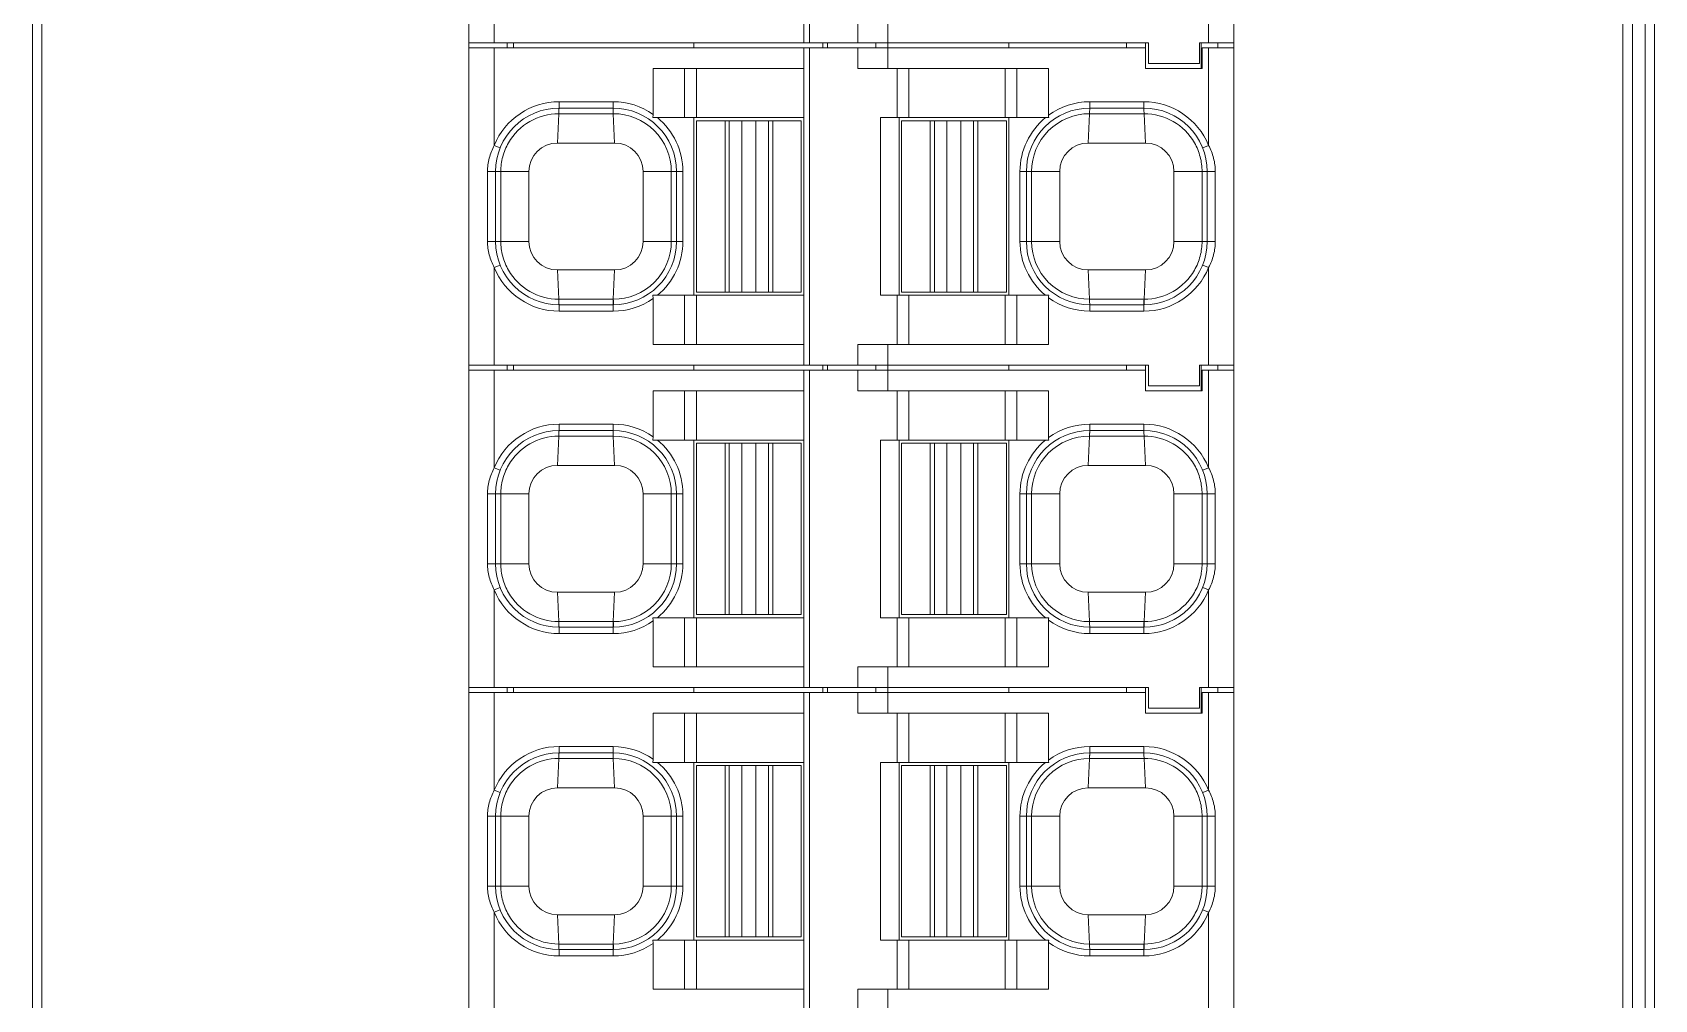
# Model space of a CAD drawing. Header units: millimetres. Extents: x 0 to 1371, y 0 to 812.
# Drawn here: x 114.04 to 139.59, y 671.57 to 686.81 of the extents above; entities that cross this region are included whole.
import ezdxf

# ---------------------------------------------------------------- set-up
doc = ezdxf.new("R2010")
doc.units = ezdxf.units.MM
doc.layers.add('7_ALL_FEATURES', color=7, linetype='Continuous')

msp = doc.modelspace()

# ---------------------------------------------------------------- linework, layer by layer
at = {"layer": '7_ALL_FEATURES', "color": 18, "linetype": 'Continuous', "lineweight": 0, "true_color": 0x000000}
for p, q in [((114.04443, 732.86017), (114.04443, 652.86017)), ((139.24443, 732.86017), (139.24443, 652.86017)), ((139.44443, 732.86017), (139.44443, 652.86017)), ((114.19443, 732.71017), (114.19443, 653.46017)), ((139.09443, 732.71017), (139.09443, 653.46017)), ((139.59443, 732.71017), (139.59443, 653.46017)), ((120.91943, 665.75017), (120.91943, 712.55017)), ((132.96943, 665.75017), (132.96943, 712.55017)), ((126.19443, 686.65017), (126.19443, 691.65017)), ((126.28489, 686.65017), (126.28489, 691.65017)), ((121.31943, 686.65017), (121.31943, 688.18834)), ((132.56943, 686.65017), (132.56943, 688.18834)), ((127.0453, 686.97517), (127.0453, 686.65017)), ((127.51514, 686.24517), (127.51514, 686.97517)), ((120.91943, 686.65017), (131.62443, 686.65017)), ((131.57443, 686.57017), (120.91943, 686.57017)), ((121.31943, 685.03199), (121.31943, 686.57017)), ((121.51943, 686.57017), (121.51943, 686.65017)), ((121.61943, 686.57017), (121.61943, 686.65017)), ((124.46443, 686.57017), (124.46443, 686.65017)), ((126.19443, 681.57017), (126.19443, 686.57017)), ((126.28489, 681.57017), (126.28489, 686.57017)), ((126.49443, 686.57017), (126.49443, 686.65017)), ((126.56679, 686.57017), (126.56679, 686.65017)), ((127.0453, 686.24517), (127.0453, 686.57017)), ((127.32721, 686.57017), (127.32721, 686.65017)), ((129.42443, 686.57017), (129.42443, 686.65017)), ((131.27443, 686.65017), (131.27443, 686.57017)), ((131.57443, 686.24517), (131.57443, 686.65017)), ((131.62443, 686.32517), (131.62443, 686.65017)), ((132.42443, 686.65017), (132.96943, 686.65017)), ((132.42443, 686.32517), (132.42443, 686.65017)), ((132.45443, 686.65017), (132.45443, 686.24517)), ((132.96943, 686.57017), (132.46943, 686.57017)), ((132.46943, 686.24517), (132.46943, 686.57017)), ((132.56942, 685.03201), (132.56942, 686.57017)), ((132.71423, 686.57017), (132.71423, 686.65017)), ((131.62443, 686.32517), (132.42443, 686.32517)), ((126.19443, 686.24517), (123.81943, 686.24517)), ((123.81944, 685.52179), (123.81943, 686.24517)), ((124.31748, 685.47017), (124.31748, 686.24517)), ((124.50542, 685.47017), (124.50542, 686.24517)), ((127.0453, 686.24517), (130.04943, 686.24517)), ((127.6631, 685.47017), (127.6631, 686.24517)), ((127.85104, 685.47017), (127.85104, 686.24517)), ((129.36343, 685.47017), (129.36343, 686.24517)), ((129.55137, 685.47017), (129.55137, 686.24517)), ((130.04937, 685.50757), (130.04937, 686.24517)), ((131.57443, 686.24517), (132.46943, 686.24517)), ((122.33543, 685.53218), (122.31443, 685.07017)), ((122.33543, 685.53218), (123.19343, 685.53218)), ((123.18943, 685.72017), (122.33943, 685.72017)), ((122.33943, 685.62017), (122.33943, 685.72017)), ((123.18943, 685.62017), (122.33943, 685.62017)), ((123.18943, 685.62017), (123.18943, 685.72017)), ((123.19343, 685.53218), (123.21443, 685.07017)), ((130.69543, 685.53218), (130.67443, 685.07017)), ((130.69543, 685.53218), (131.55343, 685.53218)), ((131.54943, 685.72017), (130.69943, 685.72017)), ((130.69943, 685.62017), (130.69943, 685.72017)), ((131.54943, 685.62017), (130.69943, 685.62017)), ((131.54943, 685.62017), (131.54943, 685.72017)), ((131.55343, 685.53218), (131.57443, 685.07017)), ((123.81568, 685.47017), (126.19443, 685.47017)), ((124.46443, 685.47022), (124.46443, 682.67011)), ((124.50443, 685.42017), (126.15443, 685.42017)), ((124.50443, 682.72017), (124.50443, 685.42017)), ((124.95357, 682.72017), (124.95357, 685.42017)), ((125.02024, 682.72017), (125.02024, 685.42017)), ((125.21948, 682.72017), (125.21948, 685.42017)), ((125.43937, 682.72017), (125.43937, 685.42017)), ((125.63861, 682.72017), (125.63861, 685.42017)), ((125.70528, 682.72017), (125.70528, 685.42017)), ((126.15443, 682.72017), (126.15443, 685.42017)), ((127.40347, 685.47017), (130.05122, 685.47017)), ((127.40347, 682.67017), (127.40347, 685.47017)), ((127.69443, 682.67017), (127.69443, 685.47017)), ((129.38443, 685.42017), (127.73443, 685.42017)), ((127.73443, 685.42017), (127.73443, 682.72017)), ((128.18357, 685.42017), (128.18357, 682.72017)), ((128.25024, 685.42017), (128.25024, 682.72017)), ((128.44948, 685.42017), (128.44948, 682.72017)), ((128.66937, 685.42017), (128.66937, 682.72017)), ((128.86861, 685.42017), (128.86861, 682.72017)), ((128.93528, 685.42017), (128.93528, 682.72017)), ((129.38443, 685.42017), (129.38443, 682.72017)), ((129.42443, 685.47017), (129.42443, 682.67017)), ((121.41215, 684.99456), (121.31943, 685.03199)), ((122.31443, 685.07017), (123.21443, 685.07017)), ((130.67443, 685.07017), (131.57443, 685.07017)), ((132.4767, 684.99456), (132.56943, 685.03199)), ((121.86443, 684.62017), (121.21276, 684.62017)), ((121.21276, 684.62017), (121.21276, 683.52017)), ((121.33943, 684.62017), (121.33943, 683.52017)), ((121.4214, 683.52017), (121.4214, 684.62017)), ((121.86443, 683.52017), (121.86443, 684.62017)), ((123.66443, 684.62017), (124.28943, 684.62017)), ((123.66443, 684.62017), (123.66443, 683.52017)), ((124.10745, 684.62017), (124.10745, 683.52017)), ((124.18943, 683.52017), (124.18943, 684.62017)), ((124.28943, 683.52017), (124.28943, 684.62017)), ((129.59943, 684.62017), (130.22443, 684.62017)), ((129.59943, 684.62017), (129.59943, 683.52017)), ((129.69943, 684.62017), (129.69943, 683.52017)), ((129.7814, 683.52017), (129.7814, 684.62017)), ((130.22443, 683.52017), (130.22443, 684.62017)), ((132.02443, 684.62017), (132.67609, 684.62017)), ((132.02443, 684.62017), (132.02443, 683.52017)), ((132.46745, 684.62017), (132.46745, 683.52017)), ((132.54943, 684.62017), (132.54943, 683.52017)), ((132.67609, 683.52017), (132.67609, 684.62017)), ((121.21276, 683.52017), (121.86443, 683.52017)), ((123.66443, 683.52017), (124.28943, 683.52017)), ((129.59943, 683.52017), (130.22443, 683.52017)), ((132.02443, 683.52017), (132.67609, 683.52017)), ((121.41215, 683.14578), (121.31943, 683.10834)), ((121.31943, 681.57017), (121.31943, 683.10834)), ((123.21443, 683.07017), (122.31443, 683.07017)), ((122.33543, 682.60816), (122.31443, 683.07017)), ((123.19303, 682.60816), (123.21443, 683.07017)), ((131.57443, 683.07017), (130.67443, 683.07017)), ((130.69543, 682.60816), (130.67443, 683.07017)), ((131.55303, 682.60816), (131.57443, 683.07017)), ((132.4767, 683.14578), (132.56943, 683.10834)), ((132.56943, 681.57017), (132.56943, 683.10834)), ((124.50443, 682.72017), (126.15443, 682.72017)), ((129.38443, 682.72017), (127.73443, 682.72017)), ((123.19303, 682.60816), (122.33543, 682.60816)), ((122.33943, 682.52017), (123.18943, 682.52017)), ((122.33943, 682.52017), (122.33943, 682.42017)), ((123.18943, 682.52017), (123.18943, 682.42017)), ((123.81568, 682.67017), (126.19443, 682.67017)), ((123.8195, 682.61847), (123.8195, 681.89517)), ((124.31748, 681.89517), (124.31748, 682.67017)), ((124.50542, 681.89517), (124.50542, 682.67017)), ((130.05122, 682.67017), (127.40347, 682.67017)), ((127.6631, 681.89517), (127.6631, 682.67017)), ((127.85104, 681.89517), (127.85104, 682.67017)), ((129.36343, 681.89517), (129.36343, 682.67017)), ((129.55137, 681.89517), (129.55137, 682.67017)), ((130.04942, 682.63285), (130.04942, 681.89517)), ((131.55303, 682.60816), (130.69543, 682.60816)), ((130.69943, 682.52017), (131.54943, 682.52017)), ((130.69943, 682.52017), (130.69943, 682.42017)), ((131.54943, 682.52017), (131.54943, 682.42017)), ((131.5573, 682.52031), (131.55743, 682.52021)), ((122.33943, 682.42017), (123.18943, 682.42017)), ((130.69943, 682.42017), (131.54943, 682.42017)), ((126.19443, 681.89517), (123.81943, 681.89517)), ((130.04942, 681.89517), (127.0453, 681.89517)), ((127.0453, 681.89517), (127.0453, 681.57017)), ((127.51514, 681.16517), (127.51514, 681.89517)), ((120.91943, 681.57017), (131.62443, 681.57017)), ((131.57443, 681.49017), (120.91943, 681.49017)), ((121.31943, 679.95199), (121.31943, 681.49017)), ((121.51943, 681.49017), (121.51943, 681.57017)), ((121.61943, 681.49017), (121.61943, 681.57017)), ((124.46443, 681.49017), (124.46443, 681.57017)), ((126.19443, 676.49017), (126.19443, 681.49017)), ((126.28489, 676.49017), (126.28489, 681.49017)), ((126.49443, 681.49017), (126.49443, 681.57017)), ((126.56679, 681.49017), (126.56679, 681.57017)), ((127.0453, 681.16517), (127.0453, 681.49017)), ((127.32721, 681.49017), (127.32721, 681.57017)), ((129.42443, 681.49017), (129.42443, 681.57017)), ((131.27443, 681.57017), (131.27443, 681.49017)), ((131.57443, 681.16517), (131.57443, 681.57017)), ((131.62443, 681.24517), (131.62443, 681.57017)), ((132.42443, 681.57017), (132.96943, 681.57017)), ((132.42443, 681.24517), (132.42443, 681.57017)), ((132.45443, 681.57017), (132.45443, 681.16517)), ((132.96943, 681.49017), (132.46943, 681.49017)), ((132.46943, 681.16517), (132.46943, 681.49017)), ((132.56942, 679.95201), (132.56942, 681.49017)), ((132.71423, 681.49017), (132.71423, 681.57017)), ((126.19443, 681.16517), (123.81943, 681.16517)), ((123.81944, 680.44179), (123.81943, 681.16517)), ((124.31748, 680.39017), (124.31748, 681.16517)), ((124.50542, 680.39017), (124.50542, 681.16517)), ((127.0453, 681.16517), (130.04943, 681.16517)), ((127.6631, 680.39017), (127.6631, 681.16517)), ((127.85104, 680.39017), (127.85104, 681.16517)), ((129.36343, 680.39017), (129.36343, 681.16517)), ((129.55137, 680.39017), (129.55137, 681.16517)), ((130.04937, 680.42757), (130.04937, 681.16517)), ((131.57443, 681.16517), (132.46943, 681.16517)), ((131.62443, 681.24517), (132.42443, 681.24517)), ((122.33543, 680.45218), (122.31443, 679.99017)), ((122.33543, 680.45218), (123.19343, 680.45218)), ((123.18943, 680.64017), (122.33943, 680.64017)), ((122.33943, 680.54017), (122.33943, 680.64017)), ((123.18943, 680.54017), (122.33943, 680.54017)), ((123.18943, 680.54017), (123.18943, 680.64017)), ((123.19343, 680.45218), (123.21443, 679.99017)), ((130.69543, 680.45218), (130.67443, 679.99017)), ((130.69543, 680.45218), (131.55343, 680.45218)), ((131.54943, 680.64017), (130.69943, 680.64017)), ((130.69943, 680.54017), (130.69943, 680.64017)), ((131.54943, 680.54017), (130.69943, 680.54017)), ((131.54943, 680.54017), (131.54943, 680.64017)), ((131.55343, 680.45218), (131.57443, 679.99017)), ((123.81568, 680.39017), (126.19443, 680.39017)), ((124.46443, 680.39022), (124.46443, 677.59011)), ((124.50443, 680.34017), (126.15443, 680.34017)), ((124.50443, 677.64017), (124.50443, 680.34017)), ((124.95357, 677.64017), (124.95357, 680.34017)), ((125.02024, 677.64017), (125.02024, 680.34017)), ((125.21948, 677.64017), (125.21948, 680.34017)), ((125.43937, 677.64017), (125.43937, 680.34017)), ((125.63861, 677.64017), (125.63861, 680.34017)), ((125.70528, 677.64017), (125.70528, 680.34017)), ((126.15443, 677.64017), (126.15443, 680.34017)), ((127.40347, 680.39017), (130.05122, 680.39017)), ((127.40347, 677.59017), (127.40347, 680.39017)), ((127.69443, 677.59017), (127.69443, 680.39017)), ((129.38443, 680.34017), (127.73443, 680.34017)), ((127.73443, 680.34017), (127.73443, 677.64017)), ((128.18357, 680.34017), (128.18357, 677.64017)), ((128.25024, 680.34017), (128.25024, 677.64017)), ((128.44948, 680.34017), (128.44948, 677.64017)), ((128.66937, 680.34017), (128.66937, 677.64017)), ((128.86861, 680.34017), (128.86861, 677.64017)), ((128.93528, 680.34017), (128.93528, 677.64017)), ((129.38443, 680.34017), (129.38443, 677.64017)), ((129.42443, 680.39017), (129.42443, 677.59017)), ((121.41215, 679.91456), (121.31943, 679.95199)), ((122.31443, 679.99017), (123.21443, 679.99017)), ((130.67443, 679.99017), (131.57443, 679.99017)), ((132.4767, 679.91456), (132.56943, 679.95199)), ((121.21276, 679.54017), (121.86443, 679.54017)), ((121.21276, 679.54017), (121.21276, 678.44017)), ((121.33943, 679.54017), (121.33943, 678.44017)), ((121.4214, 678.44017), (121.4214, 679.54017)), ((121.86443, 678.44017), (121.86443, 679.54017)), ((123.66443, 679.54017), (124.28943, 679.54017)), ((123.66443, 679.54017), (123.66443, 678.44017)), ((124.10745, 679.54017), (124.10745, 678.44017)), ((124.18943, 678.44017), (124.18943, 679.54017)), ((124.28943, 678.44017), (124.28943, 679.54017)), ((129.59943, 679.54017), (130.22443, 679.54017)), ((129.59943, 679.54017), (129.59943, 678.44017)), ((129.69943, 679.54017), (129.69943, 678.44017)), ((129.7814, 678.44017), (129.7814, 679.54017)), ((130.22443, 678.44017), (130.22443, 679.54017)), ((132.02443, 679.54017), (132.67609, 679.54017)), ((132.02443, 679.54017), (132.02443, 678.44017)), ((132.46745, 679.54017), (132.46745, 678.44017)), ((132.54943, 679.54017), (132.54943, 678.44017)), ((132.67609, 678.44017), (132.67609, 679.54017)), ((121.21276, 678.44017), (121.86443, 678.44017)), ((123.66443, 678.44017), (124.28943, 678.44017)), ((129.59943, 678.44017), (130.22443, 678.44017)), ((132.02443, 678.44017), (132.67609, 678.44017)), ((121.41215, 678.06578), (121.31943, 678.02834)), ((121.31943, 676.49017), (121.31943, 678.02834)), ((123.21443, 677.99017), (122.31443, 677.99017)), ((122.33543, 677.52816), (122.31443, 677.99017)), ((123.19303, 677.52816), (123.21443, 677.99017)), ((131.57443, 677.99017), (130.67443, 677.99017)), ((130.69543, 677.52816), (130.67443, 677.99017)), ((131.55303, 677.52816), (131.57443, 677.99017)), ((132.4767, 678.06578), (132.56943, 678.02834)), ((132.56943, 676.49017), (132.56943, 678.02834)), ((123.81568, 677.59017), (126.19443, 677.59017)), ((124.31748, 676.81517), (124.31748, 677.59017)), ((124.50443, 677.64017), (126.15443, 677.64017)), ((124.50542, 676.81517), (124.50542, 677.59017)), ((130.05122, 677.59017), (127.40347, 677.59017)), ((127.6631, 676.81517), (127.6631, 677.59017)), ((129.38443, 677.64017), (127.73443, 677.64017)), ((127.85104, 676.81517), (127.85104, 677.59017)), ((129.36343, 676.81517), (129.36343, 677.59017)), ((129.55137, 676.81517), (129.55137, 677.59017)), ((123.19303, 677.52816), (122.33543, 677.52816)), ((122.33943, 677.44017), (123.18943, 677.44017)), ((122.33943, 677.44017), (122.33943, 677.34017)), ((122.33943, 677.34017), (123.18943, 677.34017)), ((123.18943, 677.44017), (123.18943, 677.34017)), ((123.8195, 677.53847), (123.8195, 676.81517)), ((130.04942, 677.55285), (130.04942, 676.81517)), ((131.55303, 677.52816), (130.69543, 677.52816)), ((130.69943, 677.44017), (131.54943, 677.44017)), ((130.69943, 677.44017), (130.69943, 677.34017)), ((130.69943, 677.34017), (131.54943, 677.34017)), ((131.54943, 677.44017), (131.54943, 677.34017)), ((131.5573, 677.44031), (131.55743, 677.44021)), ((126.19443, 676.81517), (123.81943, 676.81517)), ((130.04942, 676.81517), (127.0453, 676.81517)), ((127.0453, 676.81517), (127.0453, 676.49017)), ((127.51514, 676.08517), (127.51514, 676.81517)), ((120.91943, 676.49017), (131.62443, 676.49017)), ((131.57443, 676.41017), (120.91943, 676.41017)), ((121.31943, 674.87199), (121.31943, 676.41017)), ((121.51943, 676.41017), (121.51943, 676.49017)), ((121.61943, 676.41017), (121.61943, 676.49017)), ((124.46443, 676.41017), (124.46443, 676.49017)), ((126.19443, 671.41017), (126.19443, 676.41017)), ((126.28489, 671.41017), (126.28489, 676.41017)), ((126.49443, 676.41017), (126.49443, 676.49017)), ((126.56679, 676.41017), (126.56679, 676.49017)), ((127.0453, 676.08517), (127.0453, 676.41017)), ((127.32721, 676.41017), (127.32721, 676.49017)), ((129.42443, 676.41017), (129.42443, 676.49017)), ((131.27443, 676.49017), (131.27443, 676.41017)), ((131.57443, 676.08517), (131.57443, 676.49017)), ((131.62443, 676.16517), (131.62443, 676.49017)), ((132.42443, 676.49017), (132.96943, 676.49017)), ((132.42443, 676.16517), (132.42443, 676.49017)), ((132.45443, 676.49017), (132.45443, 676.08517)), ((132.96943, 676.41017), (132.46943, 676.41017)), ((132.46943, 676.08517), (132.46943, 676.41017)), ((132.56942, 674.87201), (132.56942, 676.41017)), ((132.71423, 676.41017), (132.71423, 676.49017)), ((126.19443, 676.08517), (123.81943, 676.08517)), ((123.81944, 675.36179), (123.81943, 676.08517)), ((124.31748, 675.31017), (124.31748, 676.08517)), ((124.50542, 675.31017), (124.50542, 676.08517)), ((127.0453, 676.08517), (130.04943, 676.08517)), ((127.6631, 675.31017), (127.6631, 676.08517)), ((127.85104, 675.31017), (127.85104, 676.08517)), ((129.36343, 675.31017), (129.36343, 676.08517)), ((129.55137, 675.31017), (129.55137, 676.08517)), ((130.04937, 675.34757), (130.04937, 676.08517)), ((131.57443, 676.08517), (132.46943, 676.08517)), ((131.62443, 676.16517), (132.42443, 676.16517)), ((123.18943, 675.56017), (122.33943, 675.56017)), ((122.33943, 675.46017), (122.33943, 675.56017)), ((123.18943, 675.46017), (123.18943, 675.56017)), ((131.54943, 675.56017), (130.69943, 675.56017)), ((130.69943, 675.46017), (130.69943, 675.56017)), ((131.54943, 675.46017), (131.54943, 675.56017)), ((122.33543, 675.37218), (122.31443, 674.91017)), ((122.33543, 675.37218), (123.19343, 675.37218)), ((123.18943, 675.46017), (122.33943, 675.46017)), ((123.19343, 675.37218), (123.21443, 674.91017)), ((123.81568, 675.31017), (126.19443, 675.31017)), ((124.46443, 675.31022), (124.46443, 672.51011)), ((127.40347, 675.31017), (130.05122, 675.31017)), ((127.40347, 672.51017), (127.40347, 675.31017)), ((127.69443, 672.51017), (127.69443, 675.31017)), ((129.42443, 675.31017), (129.42443, 672.51017)), ((130.69543, 675.37218), (130.67443, 674.91017)), ((130.69543, 675.37218), (131.55343, 675.37218)), ((131.54943, 675.46017), (130.69943, 675.46017)), ((131.55343, 675.37218), (131.57443, 674.91017)), ((124.50443, 675.26017), (126.15443, 675.26017)), ((124.50443, 672.56017), (124.50443, 675.26017)), ((124.95357, 672.56017), (124.95357, 675.26017)), ((125.02024, 672.56017), (125.02024, 675.26017)), ((125.21948, 672.56017), (125.21948, 675.26017)), ((125.43937, 672.56017), (125.43937, 675.26017)), ((125.63861, 672.56017), (125.63861, 675.26017)), ((125.70528, 672.56017), (125.70528, 675.26017)), ((126.15443, 672.56017), (126.15443, 675.26017)), ((129.38443, 675.26017), (127.73443, 675.26017)), ((127.73443, 675.26017), (127.73443, 672.56017)), ((128.18357, 675.26017), (128.18357, 672.56017)), ((128.25024, 675.26017), (128.25024, 672.56017)), ((128.44948, 675.26017), (128.44948, 672.56017)), ((128.66937, 675.26017), (128.66937, 672.56017)), ((128.86861, 675.26017), (128.86861, 672.56017)), ((128.93528, 675.26017), (128.93528, 672.56017)), ((129.38443, 675.26017), (129.38443, 672.56017)), ((121.41215, 674.83456), (121.31943, 674.87199)), ((122.31443, 674.91017), (123.21443, 674.91017)), ((130.67443, 674.91017), (131.57443, 674.91017)), ((132.4767, 674.83456), (132.56943, 674.87199)), ((121.21276, 674.46017), (121.86443, 674.46017)), ((121.21276, 674.46017), (121.21276, 673.36017)), ((121.33943, 674.46017), (121.33943, 673.36017)), ((121.4214, 673.36017), (121.4214, 674.46017)), ((121.86443, 673.36017), (121.86443, 674.46017)), ((123.66443, 674.46017), (124.28943, 674.46017)), ((123.66443, 674.46017), (123.66443, 673.36017)), ((124.10745, 674.46017), (124.10745, 673.36017)), ((124.18943, 673.36017), (124.18943, 674.46017)), ((124.28943, 673.36017), (124.28943, 674.46017)), ((129.59943, 674.46017), (130.22443, 674.46017)), ((129.59943, 674.46017), (129.59943, 673.36017)), ((129.69943, 674.46017), (129.69943, 673.36017)), ((129.7814, 673.36017), (129.7814, 674.46017)), ((130.22443, 673.36017), (130.22443, 674.46017)), ((132.02443, 674.46017), (132.67609, 674.46017)), ((132.02443, 674.46017), (132.02443, 673.36017)), ((132.46745, 674.46017), (132.46745, 673.36017)), ((132.54943, 674.46017), (132.54943, 673.36017)), ((132.67609, 673.36017), (132.67609, 674.46017)), ((121.21276, 673.36017), (121.86443, 673.36017)), ((123.66443, 673.36017), (124.28943, 673.36017)), ((129.59943, 673.36017), (130.22443, 673.36017)), ((132.02443, 673.36017), (132.67609, 673.36017)), ((121.41215, 672.98578), (121.31943, 672.94834)), ((121.31943, 671.41017), (121.31943, 672.94834)), ((123.21443, 672.91017), (122.31443, 672.91017)), ((122.33543, 672.44816), (122.31443, 672.91017)), ((123.19303, 672.44816), (123.21443, 672.91017)), ((131.57443, 672.91017), (130.67443, 672.91017)), ((130.69543, 672.44816), (130.67443, 672.91017)), ((131.55303, 672.44816), (131.57443, 672.91017)), ((132.4767, 672.98578), (132.56943, 672.94834)), ((132.56943, 671.41017), (132.56943, 672.94834)), ((123.81568, 672.51017), (126.19443, 672.51017)), ((124.31748, 671.73517), (124.31748, 672.51017)), ((124.50443, 672.56017), (126.15443, 672.56017)), ((124.50542, 671.73517), (124.50542, 672.51017)), ((130.05122, 672.51017), (127.40347, 672.51017)), ((127.6631, 671.73517), (127.6631, 672.51017)), ((129.38443, 672.56017), (127.73443, 672.56017)), ((127.85104, 671.73517), (127.85104, 672.51017)), ((129.36343, 671.73517), (129.36343, 672.51017)), ((129.55137, 671.73517), (129.55137, 672.51017)), ((123.19303, 672.44816), (122.33543, 672.44816)), ((122.33943, 672.36017), (123.18943, 672.36017)), ((122.33943, 672.36017), (122.33943, 672.26017)), ((122.33943, 672.26017), (123.18943, 672.26017)), ((123.18943, 672.36017), (123.18943, 672.26017)), ((123.8195, 672.45847), (123.8195, 671.73517)), ((130.04942, 672.47285), (130.04942, 671.73517)), ((131.55303, 672.44816), (130.69543, 672.44816)), ((130.69943, 672.36017), (131.54943, 672.36017)), ((130.69943, 672.36017), (130.69943, 672.26017)), ((130.69943, 672.26017), (131.54943, 672.26017)), ((131.54943, 672.36017), (131.54943, 672.26017)), ((131.5573, 672.36031), (131.55743, 672.36021)), ((126.19443, 671.73517), (123.81943, 671.73517)), ((130.04942, 671.73517), (127.0453, 671.73517)), ((127.0453, 671.73517), (127.0453, 671.41017)), ((127.51514, 671.00517), (127.51514, 671.73517))]:
    msp.add_line(p, q, dxfattribs=at)
for centre, radius, start, end in [((122.33943, 684.62017), 1.09999, 90, 158.013597), ((122.33943, 684.62017), 1, 90, 180), ((122.33357, 684.61993), 0.91224, 89.883472, 150.174956), ((123.18943, 684.62017), 1.1, 55.055396, 90), ((123.18943, 684.62017), 1, 0, 90), ((123.19545, 684.62018), 0.91199, 359.999107, 90.127056), ((130.69943, 684.62017), 1, 90, 180), ((130.6934, 684.62019), 0.91199, 89.872468, 180.001328), ((130.69943, 684.62017), 1.1, 90, 126.224453), ((131.54943, 684.62017), 1.09999, 21.987022, 90), ((131.54943, 684.62017), 1, 0, 90), ((131.55528, 684.61996), 0.91222, 29.818609, 90.116631), ((123.18943, 684.62017), 1.09999, 0, 50.603698), ((130.69943, 684.62017), 1.09999, 129.397312, 180), ((122.33403, 684.62014), 0.91254, 150.200932, 165.27032), ((122.31443, 684.62017), 0.45, 90, 180), ((123.21443, 684.62017), 0.45, 0, 90), ((130.67443, 684.62017), 0.45, 90, 180), ((131.57443, 684.62017), 0.45, 0, 90), ((131.55483, 684.62007), 0.91255, 14.730906, 29.798046), ((122.34046, 684.619), 0.91905, 165.302987, 179.92685), ((131.54881, 684.61909), 0.91862, 0.067253, 14.694668), ((122.33943, 683.52017), 1, 180, 270), ((122.34004, 683.52125), 0.91862, 180.067254, 194.694668), ((122.31443, 683.52017), 0.45, 180, 270), ((123.18943, 683.52017), 1, 270, 0), ((123.19546, 683.52015), 0.91198, 269.846783, 0.001231), ((123.21443, 683.52017), 0.45, 270, 360), ((123.18943, 683.52017), 1.09999, 309.396277, 360), ((130.69943, 683.52017), 1.09999, 180, 230.602644), ((130.69943, 683.52017), 1, 180, 270), ((130.6934, 683.52015), 0.91199, 179.999083, 270.127081), ((130.67443, 683.52017), 0.45, 180, 270), ((131.54943, 683.52017), 1, 270, 0), ((131.57443, 683.52017), 0.45, 270, 360), ((131.54906, 683.52122), 0.91839, 345.297132, 359.934454), ((122.33402, 683.52027), 0.91255, 194.730906, 209.798047), ((131.55481, 683.5203), 0.91259, 330.190944, 345.261191), ((122.33943, 683.52017), 1.09999, 201.986403, 270), ((122.33357, 683.52038), 0.91222, 209.818609, 270.11663), ((131.54943, 683.52017), 1.09999, 270, 338.013597), ((131.55536, 683.52027), 0.9121, 269.853649, 330.175585), ((123.18943, 683.52017), 1.1, 270, 304.94428), ((130.69943, 683.52017), 1.1, 233.775266, 270), ((122.33943, 679.54017), 1.09999, 90, 158.013597), ((122.33943, 679.54017), 1, 90, 180), ((122.33357, 679.53993), 0.91224, 89.883472, 150.174956), ((123.18943, 679.54017), 1.1, 55.055396, 90), ((123.18943, 679.54017), 1, 0, 90), ((123.19545, 679.54018), 0.91199, 359.999107, 90.127056), ((130.69943, 679.54017), 1, 90, 180), ((130.6934, 679.54019), 0.91199, 89.872468, 180.001328), ((130.69943, 679.54017), 1.1, 90, 126.224453), ((131.54943, 679.54017), 1.09999, 21.987022, 90), ((131.54943, 679.54017), 1, 0, 90), ((131.55528, 679.53996), 0.91222, 29.818609, 90.116631), ((123.18943, 679.54017), 1.09999, 0, 50.603698), ((130.69943, 679.54017), 1.09999, 129.397312, 180), ((122.33403, 679.54014), 0.91254, 150.200932, 165.27032), ((122.31443, 679.54017), 0.45, 90, 180), ((123.21443, 679.54017), 0.45, 0, 90), ((130.67443, 679.54017), 0.45, 90, 180), ((131.57443, 679.54017), 0.45, 0, 90), ((131.55483, 679.54007), 0.91255, 14.730906, 29.798046), ((122.34046, 679.539), 0.91905, 165.302987, 179.92685), ((131.54881, 679.53909), 0.91862, 0.067253, 14.694668), ((122.33943, 678.44017), 1, 180, 270), ((122.34004, 678.44125), 0.91862, 180.067254, 194.694668), ((122.31443, 678.44017), 0.45, 180, 270), ((123.18943, 678.44017), 1, 270, 0), ((123.19546, 678.44015), 0.91198, 269.846783, 0.001231), ((123.21443, 678.44017), 0.45, 270, 360), ((123.18943, 678.44017), 1.09999, 309.396277, 360), ((130.69943, 678.44017), 1.09999, 180, 230.602644), ((130.69943, 678.44017), 1, 180, 270), ((130.6934, 678.44015), 0.91199, 179.999083, 270.127081), ((130.67443, 678.44017), 0.45, 180, 270), ((131.54943, 678.44017), 1, 270, 0), ((131.57443, 678.44017), 0.45, 270, 360), ((131.54906, 678.44122), 0.91839, 345.297132, 359.934454), ((122.33402, 678.44027), 0.91255, 194.730906, 209.798047), ((131.55481, 678.4403), 0.91259, 330.190944, 345.261191), ((122.33943, 678.44017), 1.09999, 201.986403, 270), ((122.33357, 678.44038), 0.91222, 209.818609, 270.11663), ((131.54943, 678.44017), 1.09999, 270, 338.013597), ((131.55536, 678.44027), 0.9121, 269.853649, 330.175585), ((123.18943, 678.44017), 1.1, 270, 304.94428), ((130.69943, 678.44017), 1.1, 233.775266, 270), ((122.33943, 674.46017), 1.09999, 90, 158.013597), ((123.18943, 674.46017), 1.1, 55.055396, 90), ((130.69943, 674.46017), 1.1, 90, 126.224453), ((131.54943, 674.46017), 1.09999, 21.987022, 90), ((122.33943, 674.46017), 1, 90, 180), ((122.33357, 674.45993), 0.91224, 89.883472, 150.174956), ((123.18943, 674.46017), 1, 0, 90), ((123.19545, 674.46018), 0.91199, 359.999107, 90.127056), ((123.18943, 674.46017), 1.09999, 0, 50.603698), ((130.69943, 674.46017), 1.09999, 129.397312, 180), ((130.69943, 674.46017), 1, 90, 180), ((130.6934, 674.46019), 0.91199, 89.872468, 180.001328), ((131.54943, 674.46017), 1, 0, 90), ((131.55528, 674.45996), 0.91222, 29.818609, 90.116631), ((122.33403, 674.46014), 0.91254, 150.200932, 165.27032), ((122.31443, 674.46017), 0.45, 90, 180), ((123.21443, 674.46017), 0.45, 0, 90), ((130.67443, 674.46017), 0.45, 90, 180), ((131.57443, 674.46017), 0.45, 0, 90), ((131.55483, 674.46007), 0.91255, 14.730906, 29.798046), ((122.34046, 674.459), 0.91905, 165.302987, 179.92685), ((131.54881, 674.45909), 0.91862, 0.067253, 14.694668), ((122.33943, 673.36017), 1, 180, 270), ((122.34004, 673.36125), 0.91862, 180.067254, 194.694668), ((122.31443, 673.36017), 0.45, 180, 270), ((123.18943, 673.36017), 1, 270, 0), ((123.19546, 673.36015), 0.91198, 269.846783, 0.001231), ((123.21443, 673.36017), 0.45, 270, 0), ((123.18943, 673.36017), 1.09999, 309.396277, 360), ((130.69943, 673.36017), 1.09999, 180, 230.602644), ((130.69943, 673.36017), 1, 180, 270), ((130.6934, 673.36015), 0.91199, 179.999083, 270.127081), ((130.67443, 673.36017), 0.45, 180, 270), ((131.54943, 673.36017), 1, 270, 0), ((131.57443, 673.36017), 0.45, 270, 360), ((131.54906, 673.36122), 0.91839, 345.297132, 359.934454), ((122.33402, 673.36027), 0.91255, 194.730906, 209.798047), ((131.55481, 673.3603), 0.91259, 330.190944, 345.261191), ((122.33943, 673.36017), 1.09999, 201.986403, 270), ((122.33357, 673.36038), 0.91222, 209.818609, 270.11663), ((131.54943, 673.36017), 1.09999, 270, 338.013597), ((131.55536, 673.36027), 0.9121, 269.853649, 330.175585), ((123.18943, 673.36017), 1.1, 270, 304.94428), ((130.69943, 673.36017), 1.1, 233.775266, 270)]:
    msp.add_arc(centre, radius, start, end, dxfattribs=at)
for points, knots in [([(122.33543, 685.53218), (122.33582, 685.54479), (122.33623, 685.56247), (122.33687, 685.58426), (122.33731, 685.59684), (122.33793, 685.60638), (122.33817, 685.61396), (122.33906, 685.61724), (122.33893, 685.62017), (122.33943, 685.62017)], [0, 0, 0, 0, 0.42920192, 0.60118891, 0.74319108, 0.85453344, 0.93460535, 0.98305365, 1, 1, 1, 1]), ([(123.19343, 685.53218), (123.1932, 685.54479), (123.1927, 685.56654), (123.19198, 685.59187), (123.19113, 685.6064), (123.19079, 685.61394), (123.19002, 685.6173), (123.18994, 685.62017), (123.18943, 685.62017)], [0, 0, 0, 0, 0.42897281, 0.74281276, 0.85410319, 0.93415046, 0.9826458, 1, 1, 1, 1]), ([(123.81944, 685.52179), (123.81944, 685.50868), (123.81863, 685.49139), (123.81634, 685.47427), (123.81568, 685.47017)], [0, 0, 0, 0, 0.75929453, 1, 1, 1, 1]), ([(130.69543, 685.53218), (130.69582, 685.54479), (130.69623, 685.56247), (130.69687, 685.58426), (130.69731, 685.59684), (130.69793, 685.60638), (130.69817, 685.61396), (130.69906, 685.61724), (130.69893, 685.62017), (130.69943, 685.62017)], [0, 0, 0, 0, 0.42920193, 0.60118891, 0.74319108, 0.85453345, 0.93460536, 0.98305366, 1, 1, 1, 1]), ([(131.55343, 685.53218), (131.5532, 685.54479), (131.5527, 685.56654), (131.55198, 685.59187), (131.55113, 685.6064), (131.55079, 685.61394), (131.55002, 685.6173), (131.54994, 685.62017), (131.54943, 685.62017)], [0, 0, 0, 0, 0.42897281, 0.74281276, 0.85410319, 0.93415046, 0.9826458, 1, 1, 1, 1]), ([(121.31943, 685.03199), (121.28555, 684.96907), (121.23167, 684.83511), (121.21276, 684.69161), (121.21276, 684.62017)], [0, 0, 0, 0, 0.50004439, 1, 1, 1, 1]), ([(132.67609, 684.62017), (132.67609, 684.69162), (132.65718, 684.83512), (132.60329, 684.96909), (132.56942, 685.03201)], [0, 0, 0, 0, 0.49995567, 1, 1, 1, 1]), ([(121.21276, 683.52017), (121.21276, 683.44872), (121.23167, 683.30523), (121.28555, 683.17126), (121.31943, 683.10834)], [0, 0, 0, 0, 0.4999558, 1, 1, 1, 1]), ([(132.56943, 683.10834), (132.6033, 683.17126), (132.65718, 683.30523), (132.67609, 683.44872), (132.67609, 683.52017)], [0, 0, 0, 0, 0.50004449, 1, 1, 1, 1]), ([(122.33542, 682.60816), (122.33566, 682.59555), (122.33615, 682.57379), (122.33687, 682.54847), (122.33772, 682.53394), (122.33806, 682.5264), (122.33883, 682.52304), (122.33892, 682.52017), (122.33943, 682.52017)], [0, 0, 0, 0, 0.42897284, 0.74281277, 0.8541032, 0.93415046, 0.9826458, 1, 1, 1, 1]), ([(123.18943, 682.52017), (123.18895, 682.52016), (123.19016, 682.52322), (123.18914, 682.52633), (123.1899, 682.534), (123.18974, 682.54351), (123.18984, 682.55611), (123.19011, 682.57792), (123.19165, 682.59559), (123.19303, 682.60816)], [0, 0, 0, 0, 0.01610803, 0.06429619, 0.14430555, 0.25564457, 0.39768273, 0.56964062, 1, 1, 1, 1]), ([(123.19303, 682.60816), (123.19477, 682.59567), (123.19466, 682.57381), (123.19464, 682.54846), (123.19603, 682.53399), (123.19633, 682.52641), (123.19714, 682.52315), (123.19693, 682.5202), (123.19743, 682.52021)], [0, 0, 0, 0, 0.42931041, 0.7433132, 0.85477965, 0.93486648, 0.98321314, 1, 1, 1, 1]), ([(123.81568, 682.67017), (123.81634, 682.66606), (123.81863, 682.64891), (123.81944, 682.63158), (123.81944, 682.61844)], [0, 0, 0, 0, 0.24070298, 1, 1, 1, 1]), ([(130.69542, 682.60816), (130.69566, 682.59555), (130.69615, 682.57379), (130.69687, 682.54847), (130.69772, 682.53394), (130.69806, 682.5264), (130.69883, 682.52304), (130.69892, 682.52017), (130.69943, 682.52017)], [0, 0, 0, 0, 0.42897284, 0.74281277, 0.8541032, 0.93415046, 0.9826458, 1, 1, 1, 1]), ([(131.54943, 682.52017), (131.54895, 682.52016), (131.55016, 682.52322), (131.54914, 682.52633), (131.5499, 682.534), (131.54974, 682.54351), (131.54984, 682.55611), (131.55011, 682.57792), (131.55165, 682.59559), (131.55303, 682.60816)], [0, 0, 0, 0, 0.01610803, 0.06429619, 0.14430555, 0.25564457, 0.39768273, 0.56964062, 1, 1, 1, 1]), ([(131.55303, 682.60816), (131.55472, 682.59603), (131.55491, 682.57469), (131.55418, 682.54735), (131.55707, 682.53085), (131.55615, 682.52226), (131.5573, 682.52031)], [0, 0, 0, 0, 0.41741264, 0.72721395, 0.92278675, 1, 1, 1, 1]), ([(122.33543, 680.45218), (122.33582, 680.46479), (122.33623, 680.48247), (122.33687, 680.50426), (122.33731, 680.51684), (122.33793, 680.52638), (122.33817, 680.53396), (122.33906, 680.53724), (122.33893, 680.54017), (122.33943, 680.54017)], [0, 0, 0, 0, 0.42920192, 0.60118891, 0.74319108, 0.85453344, 0.93460535, 0.98305365, 1, 1, 1, 1]), ([(123.19343, 680.45218), (123.1932, 680.46479), (123.1927, 680.48654), (123.19198, 680.51187), (123.19113, 680.5264), (123.19079, 680.53394), (123.19002, 680.5373), (123.18994, 680.54017), (123.18943, 680.54017)], [0, 0, 0, 0, 0.42897281, 0.74281276, 0.85410319, 0.93415046, 0.9826458, 1, 1, 1, 1]), ([(123.81944, 680.44179), (123.81944, 680.42868), (123.81863, 680.41139), (123.81634, 680.39427), (123.81568, 680.39017)], [0, 0, 0, 0, 0.75929453, 1, 1, 1, 1]), ([(130.69543, 680.45218), (130.69582, 680.46479), (130.69623, 680.48247), (130.69687, 680.50426), (130.69731, 680.51684), (130.69793, 680.52638), (130.69817, 680.53396), (130.69906, 680.53724), (130.69893, 680.54017), (130.69943, 680.54017)], [0, 0, 0, 0, 0.42920193, 0.60118891, 0.74319108, 0.85453345, 0.93460536, 0.98305366, 1, 1, 1, 1]), ([(131.55343, 680.45218), (131.5532, 680.46479), (131.5527, 680.48654), (131.55198, 680.51187), (131.55113, 680.5264), (131.55079, 680.53394), (131.55002, 680.5373), (131.54994, 680.54017), (131.54943, 680.54017)], [0, 0, 0, 0, 0.42897281, 0.74281276, 0.85410319, 0.93415046, 0.9826458, 1, 1, 1, 1]), ([(121.31943, 679.95199), (121.28555, 679.88907), (121.23167, 679.75511), (121.21276, 679.61161), (121.21276, 679.54017)], [0, 0, 0, 0, 0.50004439, 1, 1, 1, 1]), ([(132.67609, 679.54017), (132.67609, 679.61162), (132.65718, 679.75512), (132.60329, 679.88909), (132.56942, 679.95201)], [0, 0, 0, 0, 0.49995567, 1, 1, 1, 1]), ([(121.21276, 678.44017), (121.21276, 678.36872), (121.23167, 678.22523), (121.28555, 678.09126), (121.31943, 678.02834)], [0, 0, 0, 0, 0.4999558, 1, 1, 1, 1]), ([(132.56943, 678.02834), (132.6033, 678.09126), (132.65718, 678.22523), (132.67609, 678.36872), (132.67609, 678.44017)], [0, 0, 0, 0, 0.50004449, 1, 1, 1, 1]), ([(123.81568, 677.59017), (123.81634, 677.58606), (123.81863, 677.56891), (123.81944, 677.55158), (123.81944, 677.53844)], [0, 0, 0, 0, 0.24070298, 1, 1, 1, 1]), ([(122.33542, 677.52816), (122.33566, 677.51555), (122.33615, 677.49379), (122.33687, 677.46847), (122.33772, 677.45394), (122.33806, 677.4464), (122.33883, 677.44304), (122.33892, 677.44017), (122.33943, 677.44017)], [0, 0, 0, 0, 0.42897284, 0.74281277, 0.8541032, 0.93415046, 0.9826458, 1, 1, 1, 1]), ([(123.18943, 677.44017), (123.18895, 677.44016), (123.19016, 677.44322), (123.18914, 677.44633), (123.1899, 677.454), (123.18974, 677.46351), (123.18984, 677.47611), (123.19011, 677.49792), (123.19165, 677.51559), (123.19303, 677.52816)], [0, 0, 0, 0, 0.01610803, 0.06429619, 0.14430555, 0.25564457, 0.39768273, 0.56964062, 1, 1, 1, 1]), ([(123.19303, 677.52816), (123.19477, 677.51567), (123.19466, 677.49381), (123.19464, 677.46846), (123.19603, 677.45399), (123.19633, 677.44641), (123.19714, 677.44315), (123.19693, 677.4402), (123.19743, 677.44021)], [0, 0, 0, 0, 0.42931041, 0.7433132, 0.85477965, 0.93486648, 0.98321314, 1, 1, 1, 1]), ([(130.69542, 677.52816), (130.69566, 677.51555), (130.69615, 677.49379), (130.69687, 677.46847), (130.69772, 677.45394), (130.69806, 677.4464), (130.69883, 677.44304), (130.69892, 677.44017), (130.69943, 677.44017)], [0, 0, 0, 0, 0.42897284, 0.74281277, 0.8541032, 0.93415046, 0.9826458, 1, 1, 1, 1]), ([(131.54943, 677.44017), (131.54895, 677.44016), (131.55016, 677.44322), (131.54914, 677.44633), (131.5499, 677.454), (131.54974, 677.46351), (131.54984, 677.47611), (131.55011, 677.49792), (131.55165, 677.51559), (131.55303, 677.52816)], [0, 0, 0, 0, 0.01610803, 0.06429619, 0.14430555, 0.25564457, 0.39768273, 0.56964062, 1, 1, 1, 1]), ([(131.55303, 677.52816), (131.55472, 677.51603), (131.55491, 677.49469), (131.55418, 677.46735), (131.55707, 677.45085), (131.55615, 677.44226), (131.5573, 677.44031)], [0, 0, 0, 0, 0.41741264, 0.72721395, 0.92278675, 1, 1, 1, 1]), ([(122.33543, 675.37218), (122.33582, 675.38479), (122.33623, 675.40247), (122.33687, 675.42426), (122.33731, 675.43684), (122.33793, 675.44638), (122.33817, 675.45396), (122.33906, 675.45724), (122.33893, 675.46017), (122.33943, 675.46017)], [0, 0, 0, 0, 0.42920192, 0.60118891, 0.74319108, 0.85453344, 0.93460535, 0.98305365, 1, 1, 1, 1]), ([(123.19343, 675.37218), (123.1932, 675.38479), (123.1927, 675.40654), (123.19198, 675.43187), (123.19113, 675.4464), (123.19079, 675.45394), (123.19002, 675.4573), (123.18994, 675.46017), (123.18943, 675.46017)], [0, 0, 0, 0, 0.42897281, 0.74281276, 0.85410319, 0.93415046, 0.9826458, 1, 1, 1, 1]), ([(123.81944, 675.36179), (123.81944, 675.34868), (123.81863, 675.33139), (123.81634, 675.31427), (123.81568, 675.31017)], [0, 0, 0, 0, 0.75929453, 1, 1, 1, 1]), ([(130.69543, 675.37218), (130.69582, 675.38479), (130.69623, 675.40247), (130.69687, 675.42426), (130.69731, 675.43684), (130.69793, 675.44638), (130.69817, 675.45396), (130.69906, 675.45724), (130.69893, 675.46017), (130.69943, 675.46017)], [0, 0, 0, 0, 0.42920193, 0.60118891, 0.74319108, 0.85453345, 0.93460536, 0.98305366, 1, 1, 1, 1]), ([(131.55343, 675.37218), (131.5532, 675.38479), (131.5527, 675.40654), (131.55198, 675.43187), (131.55113, 675.4464), (131.55079, 675.45394), (131.55002, 675.4573), (131.54994, 675.46017), (131.54943, 675.46017)], [0, 0, 0, 0, 0.42897281, 0.74281276, 0.85410319, 0.93415046, 0.9826458, 1, 1, 1, 1]), ([(121.31943, 674.87199), (121.28555, 674.80907), (121.23167, 674.67511), (121.21276, 674.53161), (121.21276, 674.46017)], [0, 0, 0, 0, 0.50004439, 1, 1, 1, 1]), ([(132.67609, 674.46017), (132.67609, 674.53162), (132.65718, 674.67512), (132.60329, 674.80909), (132.56942, 674.87201)], [0, 0, 0, 0, 0.49995567, 1, 1, 1, 1]), ([(121.21276, 673.36017), (121.21276, 673.28872), (121.23167, 673.14523), (121.28555, 673.01126), (121.31943, 672.94834)], [0, 0, 0, 0, 0.4999558, 1, 1, 1, 1]), ([(132.56943, 672.94834), (132.6033, 673.01126), (132.65718, 673.14523), (132.67609, 673.28872), (132.67609, 673.36017)], [0, 0, 0, 0, 0.50004449, 1, 1, 1, 1]), ([(123.81568, 672.51017), (123.81634, 672.50606), (123.81863, 672.48891), (123.81944, 672.47158), (123.81944, 672.45844)], [0, 0, 0, 0, 0.24070298, 1, 1, 1, 1]), ([(122.33542, 672.44816), (122.33566, 672.43555), (122.33615, 672.41379), (122.33687, 672.38847), (122.33772, 672.37394), (122.33806, 672.3664), (122.33883, 672.36304), (122.33892, 672.36017), (122.33943, 672.36017)], [0, 0, 0, 0, 0.42897284, 0.74281277, 0.8541032, 0.93415046, 0.9826458, 1, 1, 1, 1]), ([(123.18943, 672.36017), (123.18895, 672.36016), (123.19016, 672.36322), (123.18914, 672.36633), (123.1899, 672.374), (123.18974, 672.38351), (123.18984, 672.39611), (123.19011, 672.41792), (123.19165, 672.43559), (123.19303, 672.44816)], [0, 0, 0, 0, 0.01610803, 0.06429619, 0.14430555, 0.25564457, 0.39768273, 0.56964062, 1, 1, 1, 1]), ([(123.19303, 672.44816), (123.19477, 672.43567), (123.19466, 672.41381), (123.19464, 672.38846), (123.19603, 672.37399), (123.19633, 672.36641), (123.19714, 672.36315), (123.19693, 672.3602), (123.19743, 672.36021)], [0, 0, 0, 0, 0.42931041, 0.7433132, 0.85477965, 0.93486648, 0.98321314, 1, 1, 1, 1]), ([(130.69542, 672.44816), (130.69566, 672.43555), (130.69615, 672.41379), (130.69687, 672.38847), (130.69772, 672.37394), (130.69806, 672.3664), (130.69883, 672.36304), (130.69892, 672.36017), (130.69943, 672.36017)], [0, 0, 0, 0, 0.42897284, 0.74281277, 0.8541032, 0.93415046, 0.9826458, 1, 1, 1, 1]), ([(131.54943, 672.36017), (131.54895, 672.36016), (131.55016, 672.36322), (131.54914, 672.36633), (131.5499, 672.374), (131.54974, 672.38351), (131.54984, 672.39611), (131.55011, 672.41792), (131.55165, 672.43559), (131.55303, 672.44816)], [0, 0, 0, 0, 0.01610803, 0.06429619, 0.14430555, 0.25564457, 0.39768273, 0.56964062, 1, 1, 1, 1]), ([(131.55303, 672.44816), (131.55472, 672.43603), (131.55491, 672.41469), (131.55418, 672.38735), (131.55707, 672.37085), (131.55615, 672.36226), (131.5573, 672.36031)], [0, 0, 0, 0, 0.41741264, 0.72721395, 0.92278676, 1, 1, 1, 1])]:
    msp.add_open_spline(points, degree=3, knots=knots, dxfattribs=at)
for points in [[(130.05122, 685.47017), (130.04996, 685.48259), (130.04942, 685.4951), (130.04942, 685.50758)], [(130.04942, 682.63285), (130.04942, 682.6453), (130.04996, 682.65778), (130.05122, 682.67017)], [(130.05122, 680.39017), (130.04996, 680.40259), (130.04942, 680.4151), (130.04942, 680.42758)], [(130.04942, 677.55285), (130.04942, 677.5653), (130.04996, 677.57778), (130.05122, 677.59017)], [(130.05122, 675.31017), (130.04996, 675.32259), (130.04942, 675.3351), (130.04942, 675.34758)], [(130.04942, 672.47285), (130.04942, 672.4853), (130.04996, 672.49778), (130.05122, 672.51017)]]:
    msp.add_open_spline(points, degree=3, dxfattribs=at)

doc.saveas('drawing.dxf')
